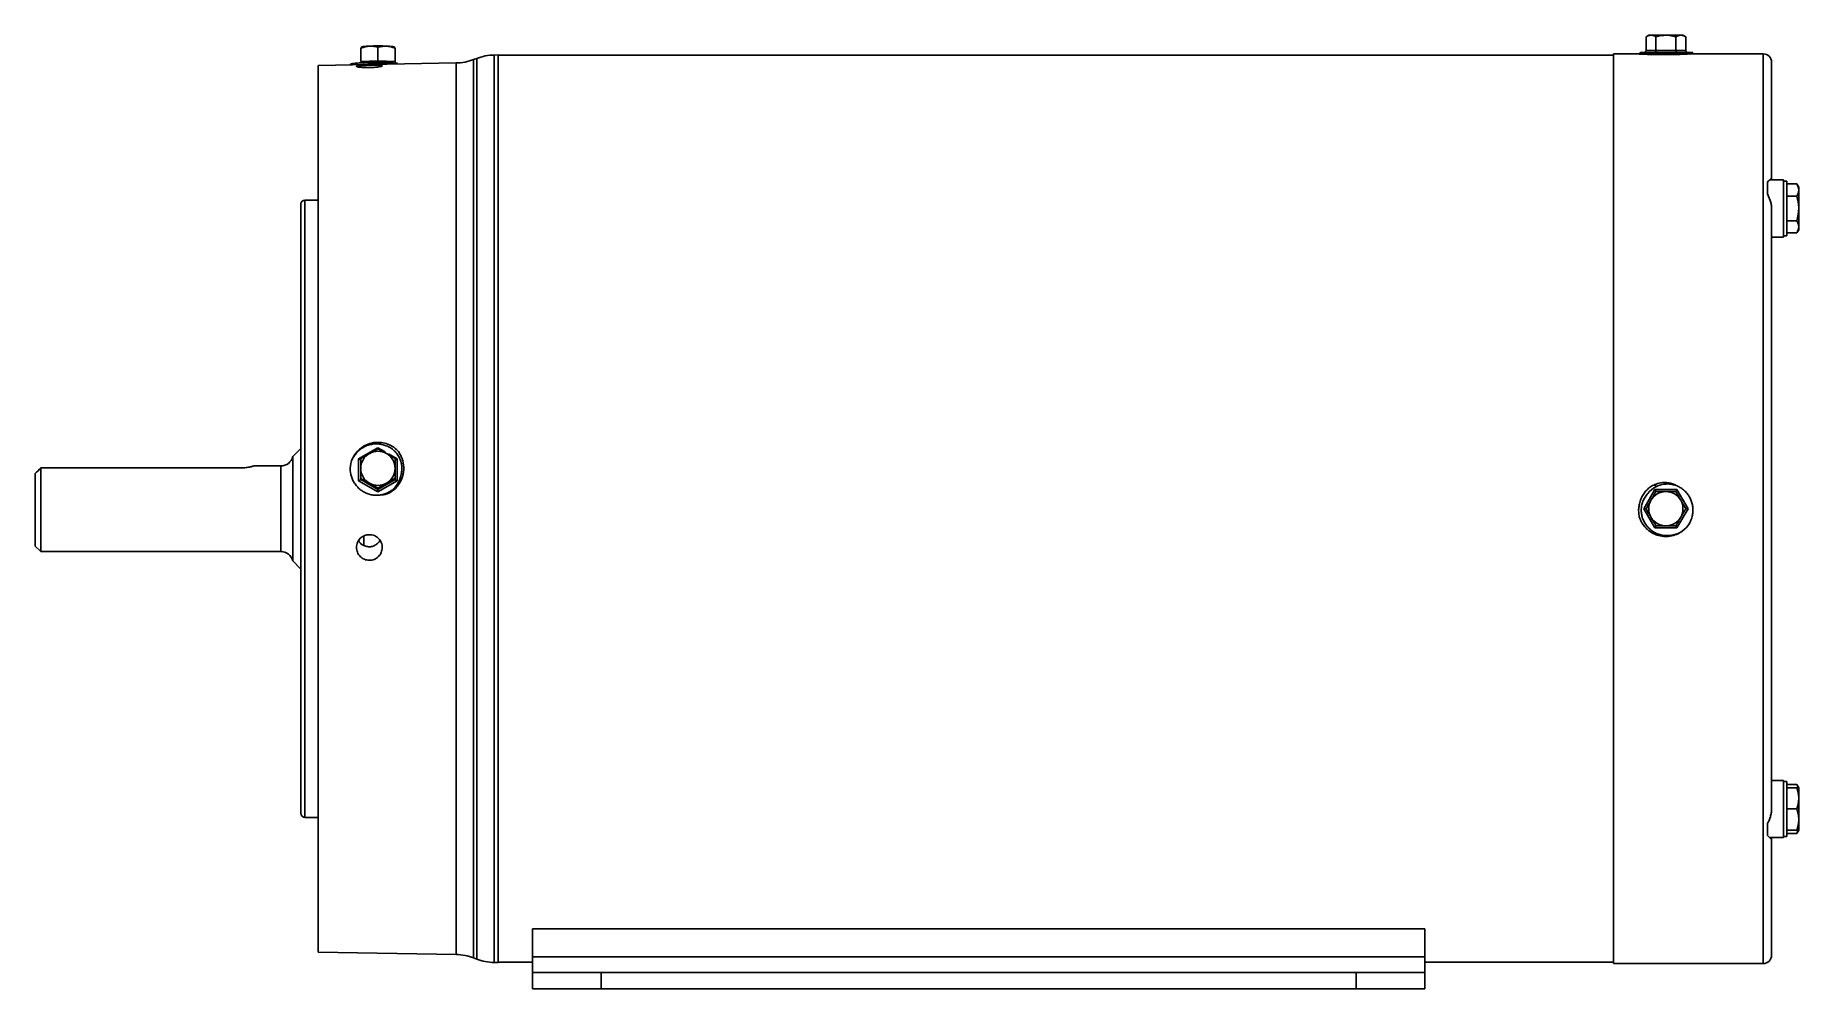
# Paper-space layout '_Back' of a CAD drawing. Header units: inches. Extents: x -7.4 to 5.4, y -3.5 to 3.5.
import ezdxf

# ---------------------------------------------------------------- set-up
doc = ezdxf.new("R2010")
doc.units = ezdxf.units.IN
doc.header["$MEASUREMENT"] = 0

psp = doc.layouts.new('_Back')

# ---------------------------------------------------------------- linework, layer by layer
at = {"color": 7, "linetype": 'Continuous', "lineweight": 25}
for p, q in [((-5.06, 3.364), (-5.063, 3.362)), ((-5.063, 3.357), (-5.063, 3.259)), ((-4.938, 3.364), (-4.938, 3.265)), ((-4.812, 3.362), (-4.815, 3.364)), ((-4.813, 3.357), (-4.813, 3.259)), ((4.318, 3.451), (4.298, 3.44)), ((4.298, 3.44), (4.298, 3.341)), ((4.298, 3.341), (4.587, 3.341)), ((4.37, 3.44), (4.37, 3.341)), ((4.515, 3.341), (4.515, 3.44)), ((4.587, 3.44), (4.567, 3.451)), ((4.587, 3.44), (4.587, 3.341)), ((-4.369, 3.249), (-5.373, 3.231)), ((-5.373, -3.231), (-5.373, 3.231)), ((-5.063, 3.259), (-4.938, 3.265)), ((-4.938, 3.265), (-4.813, 3.259)), ((-4.798, 3.244), (-4.794, 3.247)), ((-4.218, 3.282), (-4.241, 3.274)), ((-4.062, 3.308), (-4.09, 3.307)), ((-4.062, -3.308), (-4.062, 3.308)), ((4.062, 3.306), (-4.062, 3.306)), ((4.247, 3.315), (4.062, 3.315)), ((4.062, -3.315), (4.062, 3.315)), ((4.265, 3.327), (4.246, 3.316)), ((5.152, 3.315), (4.618, 3.315)), ((5.212, 3.255), (5.212, 2.397)), ((5.182, 2.295), (5.182, 2.381)), ((5.298, 2.397), (5.199, 2.397)), ((5.298, 2.397), (5.298, 1.98)), ((5.323, 2.388), (5.298, 2.388)), ((5.323, 1.989), (5.323, 2.388)), ((5.323, 2.367), (5.396, 2.367)), ((5.41, 2.343), (5.396, 2.367)), ((5.41, 2.343), (5.41, 2.034)), ((-5.498, -2.22), (-5.498, 2.22)), ((-5.373, 2.25), (-5.469, 2.25)), ((5.212, 2.19), (5.212, -2.19)), ((5.323, 2.278), (5.396, 2.278)), ((5.323, 2.099), (5.396, 2.099)), ((5.212, 1.98), (5.298, 1.98)), ((5.298, 1.989), (5.323, 1.989)), ((5.323, 2.01), (5.396, 2.01)), ((5.396, 2.01), (5.41, 2.034)), ((-5.498, 0.44), (-5.558, 0.38)), ((-4.938, 0.444), (-5.078, 0.364)), ((-7.393, 0.298), (-7.393, -0.312)), ((-7.393, 0.298), (-5.933, 0.298)), ((-5.645, 0.312), (-5.839, 0.312)), ((-5.558, 0.38), (-5.558, -0.38)), ((-5.078, 0.364), (-5.078, 0.203)), ((-4.797, 0.203), (-4.797, 0.364)), ((-7.433, 0.256), (-7.433, -0.272)), ((-5.078, 0.203), (-4.938, 0.122)), ((-5.063, 0.213), (-4.938, 0.141)), ((-5.063, 0.221), (-5.063, 0.213)), ((-4.938, 0.141), (-4.813, 0.213)), ((-4.938, 0.122), (-4.797, 0.203)), ((-4.938, 0.149), (-4.938, 0.141)), ((-4.813, 0.221), (-4.813, 0.213)), ((-4.787, 0.176), (-4.798, 0.184)), ((4.362, 0.14), (4.281, 0)), ((4.362, 0.176), (4.371, 0.156)), ((4.523, 0.14), (4.362, 0.14)), ((4.604, 0), (4.523, 0.14)), ((4.281, 0), (4.362, -0.14)), ((4.523, -0.14), (4.604, 0)), ((-5.041, -0.2), (-5.041, -0.269)), ((4.362, -0.14), (4.523, -0.14)), ((-7.433, -0.272), (-7.393, -0.312)), ((-7.393, -0.312), (-5.645, -0.312)), ((-5.558, -0.38), (-5.498, -0.44)), ((5.298, -1.98), (5.212, -1.98)), ((5.298, -1.98), (5.298, -2.397)), ((5.323, -1.989), (5.298, -1.989)), ((5.323, -2.388), (5.323, -1.989)), ((5.323, -2.01), (5.396, -2.01)), ((5.323, -2.034), (5.396, -2.034)), ((5.41, -2.034), (5.396, -2.01)), ((5.41, -2.343), (5.41, -2.034)), ((-5.469, -2.25), (-5.373, -2.25)), ((5.182, -2.381), (5.182, -2.295)), ((5.323, -2.188), (5.396, -2.188)), ((5.199, -2.397), (5.298, -2.397)), ((5.212, -2.397), (5.212, -3.255)), ((5.298, -2.388), (5.323, -2.388)), ((5.323, -2.343), (5.396, -2.343)), ((5.323, -2.367), (5.396, -2.367)), ((5.396, -2.367), (5.41, -2.343)), ((5.396, -2.367), (5.404, -2.343)), ((2.688, -3.062), (-3.812, -3.062)), ((-3.812, -3.499), (-3.812, -3.062)), ((2.688, -3.062), (2.688, -3.499)), ((-5.373, -3.231), (-4.369, -3.249)), ((-4.241, -3.274), (-4.218, -3.282)), ((-4.09, -3.307), (-4.062, -3.308)), ((-4.062, -3.306), (-3.812, -3.306)), ((2.688, -3.267), (-3.812, -3.267)), ((2.688, -3.306), (4.062, -3.306)), ((4.062, -3.315), (5.152, -3.315)), ((2.688, -3.379), (-3.812, -3.379)), ((-3.312, -3.379), (-3.312, -3.499)), ((2.188, -3.499), (2.188, -3.379)), ((2.688, -3.499), (-3.812, -3.499))]:
    psp.add_line(p, q, dxfattribs=at)
at = {"color": 8, "linetype": 'Continuous', "lineweight": 25}
for p, q in [((-4.369, -3.249), (-4.369, 3.249)), ((-4.241, 3.274), (-4.241, -3.274)), ((-4.218, -3.282), (-4.218, 3.282)), ((-4.09, 3.307), (-4.09, -3.307)), ((5.152, -3.315), (5.152, 3.315)), ((-5.469, -2.25), (-5.469, 2.25)), ((-4.884, 0.414), (-4.938, 0.444)), ((-4.797, 0.364), (-4.86, 0.4)), ((-5.645, -0.312), (-5.645, 0.312))]:
    psp.add_line(p, q, dxfattribs=at)
at = {"color": 7, "linetype": 'Continuous', "lineweight": 25}
for centre, radius, start, end in [((-4.375, 3.624), 0.375, 271, 291), ((-4.084, 2.932), 0.375, 91, 111), ((5.152, 3.255), 0.06, 0, 90), ((-5.469, 2.22), 0.03, 90, 180), ((-5.645, 0.402), 0.09, 270, 345.6047), ((-5.645, -0.402), 0.09, 14.3953, 90), ((-5.469, -2.22), 0.03, 180, 270), ((-4.375, -3.624), 0.375, 69, 89), ((-4.084, -2.932), 0.375, 249, 269), ((5.152, -3.255), 0.06, 270, 0)]:
    psp.add_arc(centre, radius, start, end, dxfattribs=at)
for points, knots in [([(-5, 3.372), (-5.003, 3.371), (-5.008, 3.371), (-5.015, 3.37), (-5.023, 3.369), (-5.033, 3.367), (-5.047, 3.363), (-5.057, 3.359), (-5.063, 3.357)], [0, 0, 0, 0, 0.119164, 0.239723, 0.361866, 0.485774, 0.734265, 1, 1, 1, 1]), ([(-5, 3.372), (-5.009, 3.371), (-5.027, 3.37), (-5.047, 3.368), (-5.058, 3.366), (-5.06, 3.364), (-5.06, 3.364)], [0, 0, 0, 0, 0.292464, 0.584928, 0.877392, 1, 1, 1, 1]), ([(-5, 3.372), (-4.981, 3.373), (-4.959, 3.373), (-4.916, 3.373), (-4.894, 3.373), (-4.875, 3.372)], [0, 0, 0, 0, 0.5, 0.5, 1, 1, 1, 1]), ([(-4.938, 3.364), (-4.94, 3.364), (-4.946, 3.366), (-4.954, 3.368), (-4.962, 3.369), (-4.972, 3.371), (-4.985, 3.372), (-4.995, 3.372), (-5, 3.372)], [0, 0, 0, 0, 0.135068, 0.265787, 0.392274, 0.514662, 0.760355, 1, 1, 1, 1]), ([(-4.875, 3.372), (-4.878, 3.372), (-4.883, 3.372), (-4.89, 3.372), (-4.898, 3.371), (-4.908, 3.37), (-4.922, 3.368), (-4.932, 3.365), (-4.938, 3.364)], [0, 0, 0, 0, 0.119134, 0.239661, 0.361771, 0.485644, 0.734213, 1, 1, 1, 1]), ([(-4.813, 3.357), (-4.815, 3.358), (-4.821, 3.36), (-4.829, 3.363), (-4.837, 3.365), (-4.847, 3.368), (-4.86, 3.37), (-4.87, 3.371), (-4.875, 3.372)], [0, 0, 0, 0, 0.135032, 0.265717, 0.392175, 0.514535, 0.760293, 1, 1, 1, 1]), ([(-4.815, 3.364), (-4.815, 3.364), (-4.817, 3.366), (-4.828, 3.368), (-4.848, 3.37), (-4.866, 3.371), (-4.875, 3.372)], [0, 0, 0, 0, 0.122608, 0.415072, 0.707536, 1, 1, 1, 1]), ([(4.298, 3.341), (4.298, 3.34), (4.298, 3.339), (4.297, 3.337), (4.297, 3.335), (4.295, 3.333), (4.293, 3.331), (4.291, 3.329), (4.288, 3.327), (4.285, 3.326), (4.282, 3.326), (4.281, 3.326)], [0, 0, 0, 0, 0.084477, 0.171274, 0.260945, 0.353994, 0.45087, 0.574655, 0.714328, 0.833072, 1, 1, 1, 1]), ([(4.334, 3.451), (4.333, 3.451), (4.33, 3.451), (4.325, 3.45), (4.321, 3.449), (4.315, 3.448), (4.307, 3.445), (4.301, 3.442), (4.298, 3.44)], [0, 0, 0, 0, 0.119164, 0.239723, 0.361866, 0.485774, 0.734265, 1, 1, 1, 1]), ([(4.37, 3.44), (4.369, 3.441), (4.366, 3.442), (4.361, 3.445), (4.356, 3.447), (4.35, 3.449), (4.343, 3.451), (4.337, 3.451), (4.334, 3.451)], [0, 0, 0, 0, 0.1350681, 0.2657866, 0.3922742, 0.5146617, 0.7603551, 1, 1, 1, 1]), ([(4.334, 3.451), (4.345, 3.451), (4.361, 3.451), (4.399, 3.451), (4.421, 3.451), (4.442, 3.451)], [0, 0, 0, 0, 0.5, 0.5, 1, 1, 1, 1]), ([(4.37, 3.341), (4.37, 3.34), (4.37, 3.339), (4.37, 3.337), (4.37, 3.335), (4.369, 3.333), (4.368, 3.331), (4.367, 3.329), (4.365, 3.327), (4.364, 3.326), (4.362, 3.326), (4.362, 3.326)], [0, 0, 0, 0, 0.0844767, 0.1712737, 0.260945, 0.3539937, 0.4508699, 0.574655, 0.7143281, 0.8330716, 1, 1, 1, 1]), ([(4.442, 3.451), (4.44, 3.451), (4.434, 3.451), (4.425, 3.45), (4.416, 3.449), (4.404, 3.448), (4.389, 3.445), (4.377, 3.442), (4.37, 3.44)], [0, 0, 0, 0, 0.119134, 0.239661, 0.361771, 0.485644, 0.734213, 1, 1, 1, 1]), ([(4.515, 3.44), (4.511, 3.441), (4.505, 3.442), (4.496, 3.445), (4.487, 3.447), (4.475, 3.449), (4.46, 3.451), (4.448, 3.451), (4.442, 3.451)], [0, 0, 0, 0, 0.135032, 0.265717, 0.392175, 0.514535, 0.760293, 1, 1, 1, 1]), ([(4.442, 3.451), (4.464, 3.451), (4.486, 3.451), (4.524, 3.451), (4.54, 3.451), (4.551, 3.451)], [0, 0, 0, 0, 0.5, 0.5, 1, 1, 1, 1]), ([(4.551, 3.451), (4.549, 3.451), (4.546, 3.451), (4.542, 3.45), (4.538, 3.449), (4.532, 3.448), (4.524, 3.445), (4.518, 3.442), (4.515, 3.44)], [0, 0, 0, 0, 0.11917, 0.239736, 0.361885, 0.4858, 0.734292, 1, 1, 1, 1]), ([(4.523, 3.326), (4.523, 3.326), (4.522, 3.326), (4.521, 3.327), (4.52, 3.327), (4.518, 3.329), (4.517, 3.331), (4.516, 3.334), (4.515, 3.337), (4.515, 3.34), (4.515, 3.341)], [0, 0, 0, 0, 0.11681, 0.212178, 0.286099, 0.425812, 0.549727, 0.708818, 0.858132, 1, 1, 1, 1]), ([(4.587, 3.44), (4.585, 3.441), (4.582, 3.442), (4.577, 3.445), (4.573, 3.447), (4.567, 3.449), (4.56, 3.451), (4.554, 3.451), (4.551, 3.451)], [0, 0, 0, 0, 0.134916, 0.265485, 0.391827, 0.514071, 0.760071, 1, 1, 1, 1]), ([(4.587, 3.341), (4.587, 3.34), (4.587, 3.339), (4.588, 3.337), (4.588, 3.335), (4.59, 3.333), (4.592, 3.331), (4.594, 3.329), (4.597, 3.327), (4.6, 3.326), (4.603, 3.326), (4.604, 3.326)], [0, 0, 0, 0, 0.084476, 0.171269, 0.260932, 0.353968, 0.450828, 0.574732, 0.714344, 0.833102, 1, 1, 1, 1]), ([(-5.14, 3.237), (-5.14, 3.238), (-5.137, 3.24), (-5.128, 3.243), (-5.124, 3.244), (-5.115, 3.245), (-5.11, 3.246), (-5.098, 3.247), (-5.092, 3.248), (-5.078, 3.249), (-5.07, 3.25), (-5.054, 3.251), (-5.045, 3.251), (-5.027, 3.252), (-5.018, 3.253), (-4.999, 3.253), (-4.989, 3.253), (-4.969, 3.254), (-4.959, 3.254), (-4.938, 3.254), (-4.928, 3.254), (-4.908, 3.253), (-4.898, 3.253), (-4.879, 3.253), (-4.869, 3.252), (-4.851, 3.251), (-4.843, 3.251), (-4.819, 3.249), (-4.805, 3.248), (-4.794, 3.247)], [0, 0, 0, 0, 0.125, 0.125, 0.1875, 0.1875, 0.25, 0.25, 0.3125, 0.3125, 0.375, 0.375, 0.4375, 0.4375, 0.5, 0.5, 0.5625, 0.5625, 0.625, 0.625, 0.6875, 0.6875, 0.75, 0.75, 0.8125, 0.8125, 0.875, 0.875, 1, 1, 1, 1]), ([(-4.928, 3.221), (-4.932, 3.22), (-4.936, 3.22), (-4.946, 3.219), (-4.951, 3.218), (-4.962, 3.217), (-4.968, 3.217), (-4.979, 3.216), (-4.985, 3.216), (-4.998, 3.216), (-5.004, 3.216), (-5.016, 3.216), (-5.022, 3.216), (-5.039, 3.216), (-5.051, 3.217), (-5.065, 3.218), (-5.069, 3.218), (-5.077, 3.219), (-5.08, 3.219), (-5.086, 3.22), (-5.088, 3.221), (-5.092, 3.222), (-5.093, 3.222), (-5.094, 3.224), (-5.094, 3.224), (-5.093, 3.225), (-5.091, 3.226), (-5.088, 3.227), (-5.085, 3.227), (-5.079, 3.228), (-5.076, 3.228), (-5.068, 3.229), (-5.064, 3.23), (-5.054, 3.23), (-5.049, 3.231), (-5.033, 3.231), (-5.021, 3.232), (-5.003, 3.232), (-4.996, 3.232), (-4.984, 3.232), (-4.978, 3.232), (-4.966, 3.232), (-4.961, 3.232), (-4.95, 3.232), (-4.945, 3.232), (-4.935, 3.232), (-4.931, 3.232), (-4.923, 3.231), (-4.92, 3.231), (-4.914, 3.23), (-4.912, 3.23), (-4.908, 3.229), (-4.907, 3.228), (-4.906, 3.227), (-4.906, 3.227), (-4.907, 3.226), (-4.909, 3.225), (-4.914, 3.223), (-4.92, 3.222), (-4.928, 3.221)], [0, 0, 0, 0, 0.03125, 0.03125, 0.0625, 0.0625, 0.09375, 0.09375, 0.125, 0.125, 0.15625, 0.15625, 0.1875, 0.1875, 0.25, 0.25, 0.28125, 0.28125, 0.3125, 0.3125, 0.34375, 0.34375, 0.375, 0.375, 0.40625, 0.40625, 0.4375, 0.4375, 0.46875, 0.46875, 0.5, 0.5, 0.53125, 0.53125, 0.5625, 0.5625, 0.625, 0.625, 0.65625, 0.65625, 0.6875, 0.6875, 0.71875, 0.71875, 0.75, 0.75, 0.78125, 0.78125, 0.8125, 0.8125, 0.84375, 0.84375, 0.875, 0.875, 0.90625, 0.90625, 0.9375, 0.9375, 1, 1, 1, 1]), ([(-5.042, 3.237), (-5.04, 3.237), (-5.024, 3.239), (-4.984, 3.242), (-4.926, 3.245), (-4.869, 3.246), (-4.825, 3.245), (-4.805, 3.244), (-4.798, 3.244)], [0, 0, 0, 0, 0.031579, 0.240392, 0.449248, 0.658141, 0.867069, 1, 1, 1, 1]), ([(-4.938, 3.265), (-4.938, 3.264), (-4.938, 3.263), (-4.938, 3.261), (-4.938, 3.259), (-4.938, 3.257), (-4.938, 3.255), (-4.938, 3.254), (-4.938, 3.252), (-4.938, 3.252), (-4.938, 3.252), (-4.938, 3.252)], [0, 0, 0, 0, 0.084476, 0.171269, 0.260932, 0.353968, 0.450828, 0.574732, 0.714344, 0.833102, 1, 1, 1, 1]), ([(-4.807, 3.248), (-4.808, 3.248), (-4.809, 3.249), (-4.81, 3.251), (-4.812, 3.254), (-4.812, 3.256), (-4.812, 3.258), (-4.813, 3.259)], [0, 0, 0, 0, 0.144457, 0.37308, 0.590675, 0.798987, 1, 1, 1, 1]), ([(4.247, 3.315), (4.246, 3.315), (4.244, 3.315), (4.248, 3.315), (4.249, 3.314)], [0, 0, 0, 0, 0.6751116, 1, 1, 1, 1]), ([(4.562, 3.326), (4.549, 3.326), (4.535, 3.325), (4.505, 3.324), (4.489, 3.324), (4.466, 3.323), (4.458, 3.323), (4.442, 3.322), (4.434, 3.322), (4.41, 3.321), (4.394, 3.321), (4.371, 3.32), (4.363, 3.32), (4.349, 3.319), (4.342, 3.319), (4.328, 3.319), (4.322, 3.318), (4.309, 3.318), (4.303, 3.318), (4.287, 3.317), (4.277, 3.316), (4.264, 3.316), (4.261, 3.315), (4.254, 3.315), (4.252, 3.315), (4.249, 3.314)], [0, 0, 0, 0, 0.125, 0.125, 0.25, 0.25, 0.3125, 0.3125, 0.375, 0.375, 0.5, 0.5, 0.5625, 0.5625, 0.625, 0.625, 0.6875, 0.6875, 0.75, 0.75, 0.875, 0.875, 0.9375, 0.9375, 1, 1, 1, 1]), ([(4.266, 3.314), (4.262, 3.314), (4.259, 3.314), (4.254, 3.314), (4.251, 3.314), (4.249, 3.314)], [0, 0, 0, 0, 0.5, 0.5, 1, 1, 1, 1]), ([(4.265, 3.326), (4.265, 3.326), (4.266, 3.326), (4.289, 3.326), (4.33, 3.326), (4.386, 3.326), (4.449, 3.326), (4.511, 3.326), (4.546, 3.326), (4.562, 3.326)], [0, 0, 0, 0, 0.100772, 0.248333, 0.398942, 0.553148, 0.709911, 0.869041, 1, 1, 1, 1]), ([(4.266, 3.314), (4.27, 3.314), (4.274, 3.314), (4.285, 3.315), (4.29, 3.315), (4.308, 3.316), (4.322, 3.316), (4.351, 3.317), (4.367, 3.318), (4.392, 3.318), (4.4, 3.319), (4.418, 3.319), (4.426, 3.32), (4.443, 3.32), (4.452, 3.32), (4.469, 3.321), (4.478, 3.321), (4.495, 3.322), (4.503, 3.322), (4.519, 3.322), (4.527, 3.323), (4.551, 3.323), (4.565, 3.324), (4.584, 3.325), (4.59, 3.325), (4.602, 3.325), (4.607, 3.326), (4.612, 3.326)], [0, 0, 0, 0, 0.0625, 0.0625, 0.125, 0.125, 0.25, 0.25, 0.375, 0.375, 0.4375, 0.4375, 0.5, 0.5, 0.5625, 0.5625, 0.625, 0.625, 0.6875, 0.6875, 0.75, 0.75, 0.875, 0.875, 0.9375, 0.9375, 1, 1, 1, 1]), ([(4.266, 3.314), (4.279, 3.313), (4.307, 3.312), (4.367, 3.31), (4.435, 3.31), (4.503, 3.31), (4.562, 3.312), (4.602, 3.314), (4.621, 3.315), (4.618, 3.315), (4.618, 3.315)], [0, 0, 0, 0, 0.133074, 0.270392, 0.412315, 0.555236, 0.695281, 0.828773, 0.953789, 1, 1, 1, 1]), ([(4.612, 3.326), (4.622, 3.326), (4.638, 3.326), (4.637, 3.326), (4.636, 3.326)], [0, 0, 0, 0, 0.639378, 1, 1, 1, 1]), ([(4.618, 3.314), (4.622, 3.316), (4.628, 3.32), (4.634, 3.323), (4.637, 3.325)], [0, 0, 0, 0, 0.572663, 1, 1, 1, 1]), ([(5.212, 2.408), (5.212, 2.408), (5.211, 2.408), (5.208, 2.405), (5.206, 2.403), (5.198, 2.396), (5.19, 2.39), (5.182, 2.381)], [0, 0, 0, 0, 0.25, 0.25, 0.5, 0.5, 1, 1, 1, 1]), ([(5.41, 2.322), (5.41, 2.33), (5.409, 2.337), (5.404, 2.352), (5.4, 2.359), (5.396, 2.367)], [0, 0, 0, 0, 0.5, 0.5, 1, 1, 1, 1]), ([(5.396, 2.278), (5.4, 2.285), (5.404, 2.292), (5.409, 2.307), (5.41, 2.315), (5.41, 2.322)], [0, 0, 0, 0, 0.5, 0.5, 1, 1, 1, 1]), ([(5.182, 2.295), (5.19, 2.28), (5.197, 2.263), (5.206, 2.237), (5.208, 2.227), (5.211, 2.209), (5.212, 2.199), (5.212, 2.19)], [0, 0, 0, 0, 0.5, 0.5, 0.75, 0.75, 1, 1, 1, 1]), ([(5.41, 2.188), (5.41, 2.204), (5.409, 2.219), (5.404, 2.248), (5.4, 2.263), (5.396, 2.278)], [0, 0, 0, 0, 0.5, 0.5, 1, 1, 1, 1]), ([(5.41, 2.055), (5.41, 2.062), (5.409, 2.07), (5.404, 2.085), (5.4, 2.092), (5.396, 2.099)], [0, 0, 0, 0, 0.5, 0.5, 1, 1, 1, 1]), ([(-5.123, 0.365), (-5.116, 0.38), (-5.108, 0.394), (-5.092, 0.413), (-5.087, 0.419), (-5.075, 0.431), (-5.069, 0.436), (-5.056, 0.446), (-5.05, 0.451), (-5.036, 0.459), (-5.028, 0.463), (-5.006, 0.473), (-4.99, 0.478), (-4.966, 0.482), (-4.958, 0.483), (-4.941, 0.484), (-4.933, 0.484), (-4.909, 0.483), (-4.892, 0.48), (-4.861, 0.47), (-4.846, 0.463), (-4.818, 0.446), (-4.805, 0.435), (-4.794, 0.424)], [0, 0, 0, 0, 0.125, 0.125, 0.1875, 0.1875, 0.25, 0.25, 0.3125, 0.3125, 0.375, 0.375, 0.5, 0.5, 0.5625, 0.5625, 0.625, 0.625, 0.75, 0.75, 0.875, 0.875, 1, 1, 1, 1]), ([(-4.769, 0.252), (-4.766, 0.263), (-4.765, 0.274), (-4.763, 0.296), (-4.764, 0.308), (-4.767, 0.33), (-4.77, 0.341), (-4.777, 0.363), (-4.782, 0.373), (-4.794, 0.392), (-4.8, 0.402), (-4.815, 0.419), (-4.824, 0.427), (-4.841, 0.44), (-4.851, 0.447), (-4.871, 0.457), (-4.882, 0.461), (-4.903, 0.468), (-4.915, 0.47), (-4.937, 0.473), (-4.949, 0.473), (-4.971, 0.472), (-4.983, 0.47), (-5.005, 0.465), (-5.015, 0.461), (-5.036, 0.452), (-5.046, 0.447), (-5.065, 0.434), (-5.074, 0.427), (-5.09, 0.412), (-5.098, 0.403), (-5.111, 0.385), (-5.117, 0.375), (-5.123, 0.365)], [0, 0, 0, 0, 0.0625, 0.0625, 0.125, 0.125, 0.1875, 0.1875, 0.25, 0.25, 0.3125, 0.3125, 0.375, 0.375, 0.4375, 0.4375, 0.5, 0.5, 0.5625, 0.5625, 0.625, 0.625, 0.6875, 0.6875, 0.75, 0.75, 0.8125, 0.8125, 0.875, 0.875, 0.9375, 0.9375, 1, 1, 1, 1]), ([(-5, 0.402), (-5.019, 0.391), (-5.035, 0.375), (-5.057, 0.338), (-5.063, 0.316), (-5.063, 0.294)], [0, 0, 0, 0, 0.5, 0.5, 1, 1, 1, 1]), ([(-5.063, 0.365), (-5.06, 0.367), (-5.054, 0.37), (-5.046, 0.375), (-5.038, 0.38), (-5.028, 0.386), (-5.015, 0.393), (-5.005, 0.399), (-5, 0.402)], [0, 0, 0, 0, 0.135032, 0.265717, 0.392175, 0.514535, 0.760293, 1, 1, 1, 1]), ([(-5, 0.402), (-4.997, 0.403), (-4.992, 0.406), (-4.985, 0.411), (-4.977, 0.415), (-4.967, 0.421), (-4.953, 0.428), (-4.943, 0.434), (-4.938, 0.437)], [0, 0, 0, 0, 0.119134, 0.2396613, 0.3617706, 0.4856436, 0.7342133, 1, 1, 1, 1]), ([(-4.875, 0.402), (-4.894, 0.413), (-4.916, 0.419), (-4.959, 0.419), (-4.981, 0.413), (-5, 0.402)], [0, 0, 0, 0, 0.5, 0.5, 1, 1, 1, 1]), ([(-4.938, 0.437), (-4.935, 0.435), (-4.929, 0.433), (-4.921, 0.428), (-4.913, 0.424), (-4.903, 0.418), (-4.89, 0.411), (-4.88, 0.405), (-4.875, 0.402)], [0, 0, 0, 0, 0.135068, 0.265787, 0.392274, 0.514662, 0.760355, 1, 1, 1, 1]), ([(-4.813, 0.294), (-4.813, 0.316), (-4.818, 0.338), (-4.84, 0.375), (-4.856, 0.391), (-4.875, 0.402)], [0, 0, 0, 0, 0.5, 0.5, 1, 1, 1, 1]), ([(-4.875, 0.402), (-4.872, 0.401), (-4.867, 0.398), (-4.86, 0.393), (-4.852, 0.389), (-4.842, 0.383), (-4.828, 0.375), (-4.818, 0.368), (-4.813, 0.365)], [0, 0, 0, 0, 0.119164, 0.239723, 0.361866, 0.485774, 0.734265, 1, 1, 1, 1]), ([(-4.787, 0.176), (-4.774, 0.194), (-4.765, 0.214), (-4.752, 0.257), (-4.749, 0.279), (-4.751, 0.323), (-4.755, 0.345), (-4.766, 0.376), (-4.77, 0.386), (-4.781, 0.406), (-4.787, 0.415), (-4.794, 0.424)], [0, 0, 0, 0, 0.25, 0.25, 0.5, 0.5, 0.75, 0.75, 0.875, 0.875, 1, 1, 1, 1]), ([(-5.839, 0.312), (-5.839, 0.312), (-5.84, 0.312), (-5.842, 0.311), (-5.844, 0.311), (-5.849, 0.31), (-5.852, 0.309), (-5.859, 0.307), (-5.863, 0.306), (-5.875, 0.303), (-5.886, 0.301), (-5.903, 0.299), (-5.909, 0.299), (-5.921, 0.298), (-5.927, 0.298), (-5.933, 0.298)], [0, 0, 0, 0, 0.125, 0.125, 0.25, 0.25, 0.375, 0.375, 0.5, 0.5, 0.75, 0.75, 0.875, 0.875, 1, 1, 1, 1]), ([(-5.14, 0.295), (-5.14, 0.274), (-5.137, 0.254), (-5.128, 0.225), (-5.124, 0.215), (-5.115, 0.197), (-5.11, 0.189), (-5.098, 0.172), (-5.092, 0.164), (-5.078, 0.149), (-5.07, 0.143), (-5.054, 0.13), (-5.045, 0.125), (-5.027, 0.115), (-5.018, 0.111), (-4.999, 0.105), (-4.989, 0.102), (-4.969, 0.099), (-4.959, 0.098), (-4.938, 0.098), (-4.928, 0.099), (-4.908, 0.102), (-4.898, 0.104), (-4.879, 0.111), (-4.869, 0.115), (-4.851, 0.125), (-4.843, 0.13), (-4.819, 0.149), (-4.805, 0.164), (-4.794, 0.182)], [0, 0, 0, 0, 0.125, 0.125, 0.1875, 0.1875, 0.25, 0.25, 0.3125, 0.3125, 0.375, 0.375, 0.4375, 0.4375, 0.5, 0.5, 0.5625, 0.5625, 0.625, 0.625, 0.6875, 0.6875, 0.75, 0.75, 0.8125, 0.8125, 0.875, 0.875, 1, 1, 1, 1]), ([(-5.078, 0.364), (-5.077, 0.363), (-5.075, 0.362), (-5.073, 0.361), (-5.071, 0.36), (-5.069, 0.359), (-5.066, 0.358), (-5.064, 0.357), (-5.063, 0.356), (-5.063, 0.356), (-5.063, 0.356)], [0, 0, 0, 0, 0.11681, 0.212178, 0.286099, 0.425812, 0.549727, 0.708818, 0.858132, 1, 1, 1, 1]), ([(-5.063, 0.294), (-5.063, 0.297), (-5.063, 0.303), (-5.063, 0.312), (-5.063, 0.32), (-5.063, 0.332), (-5.063, 0.347), (-5.063, 0.359), (-5.063, 0.365)], [0, 0, 0, 0, 0.11917, 0.239736, 0.361885, 0.4858, 0.734292, 1, 1, 1, 1]), ([(-5.063, 0.294), (-5.063, 0.272), (-5.057, 0.251), (-5.035, 0.213), (-5.019, 0.197), (-5, 0.186)], [0, 0, 0, 0, 0.5, 0.5, 1, 1, 1, 1]), ([(-5.063, 0.221), (-5.063, 0.225), (-5.063, 0.231), (-5.063, 0.24), (-5.063, 0.25), (-5.063, 0.262), (-5.063, 0.276), (-5.063, 0.288), (-5.063, 0.294)], [0, 0, 0, 0, 0.1349157, 0.2654853, 0.3918269, 0.5140709, 0.7600707, 1, 1, 1, 1]), ([(-4.875, 0.186), (-4.856, 0.197), (-4.84, 0.213), (-4.818, 0.251), (-4.813, 0.272), (-4.813, 0.294)], [0, 0, 0, 0, 0.5, 0.5, 1, 1, 1, 1]), ([(-4.813, 0.365), (-4.813, 0.362), (-4.813, 0.356), (-4.813, 0.347), (-4.813, 0.338), (-4.813, 0.326), (-4.813, 0.312), (-4.813, 0.3), (-4.813, 0.294)], [0, 0, 0, 0, 0.1349157, 0.2654853, 0.3918269, 0.5140709, 0.7600707, 1, 1, 1, 1]), ([(-4.813, 0.294), (-4.813, 0.291), (-4.813, 0.285), (-4.813, 0.277), (-4.813, 0.268), (-4.813, 0.256), (-4.813, 0.24), (-4.813, 0.228), (-4.813, 0.221)], [0, 0, 0, 0, 0.11917, 0.239736, 0.361885, 0.4858, 0.734292, 1, 1, 1, 1]), ([(-4.813, 0.356), (-4.812, 0.356), (-4.812, 0.356), (-4.812, 0.356), (-4.811, 0.357), (-4.81, 0.357), (-4.808, 0.358), (-4.806, 0.359), (-4.804, 0.36), (-4.801, 0.362), (-4.799, 0.363), (-4.797, 0.364)], [0, 0, 0, 0, 0.084477, 0.171274, 0.260945, 0.353994, 0.45087, 0.574655, 0.714328, 0.833072, 1, 1, 1, 1]), ([(-5.063, 0.213), (-5.063, 0.213), (-5.063, 0.212), (-5.063, 0.212), (-5.064, 0.211), (-5.065, 0.21), (-5.067, 0.209), (-5.069, 0.208), (-5.071, 0.206), (-5.074, 0.205), (-5.076, 0.203), (-5.078, 0.203)], [0, 0, 0, 0, 0.084476, 0.171269, 0.260932, 0.353968, 0.450828, 0.574732, 0.714344, 0.833102, 1, 1, 1, 1]), ([(-5, 0.186), (-5.003, 0.188), (-5.008, 0.191), (-5.015, 0.195), (-5.023, 0.199), (-5.033, 0.205), (-5.047, 0.213), (-5.057, 0.218), (-5.063, 0.221)], [0, 0, 0, 0, 0.119164, 0.239723, 0.361866, 0.485774, 0.734265, 1, 1, 1, 1]), ([(-5, 0.186), (-4.981, 0.175), (-4.959, 0.17), (-4.916, 0.17), (-4.894, 0.175), (-4.875, 0.186)], [0, 0, 0, 0, 0.5, 0.5, 1, 1, 1, 1]), ([(-4.938, 0.149), (-4.94, 0.151), (-4.946, 0.154), (-4.954, 0.159), (-4.962, 0.164), (-4.972, 0.17), (-4.985, 0.177), (-4.995, 0.183), (-5, 0.186)], [0, 0, 0, 0, 0.135068, 0.265787, 0.392274, 0.514662, 0.760355, 1, 1, 1, 1]), ([(-4.938, 0.141), (-4.938, 0.141), (-4.938, 0.14), (-4.938, 0.14), (-4.938, 0.139), (-4.938, 0.137), (-4.938, 0.135), (-4.938, 0.133), (-4.938, 0.13), (-4.938, 0.126), (-4.938, 0.124), (-4.938, 0.122)], [0, 0, 0, 0, 0.0844762, 0.1712687, 0.2609318, 0.3539682, 0.4508285, 0.5747318, 0.7143439, 0.8331023, 1, 1, 1, 1]), ([(-4.875, 0.186), (-4.878, 0.185), (-4.883, 0.182), (-4.89, 0.177), (-4.898, 0.173), (-4.908, 0.167), (-4.922, 0.159), (-4.932, 0.153), (-4.938, 0.149)], [0, 0, 0, 0, 0.119134, 0.239661, 0.361771, 0.485644, 0.734213, 1, 1, 1, 1]), ([(-4.922, 0.1), (-4.914, 0.1), (-4.887, 0.1), (-4.843, 0.12), (-4.807, 0.149), (-4.791, 0.17), (-4.787, 0.176)], [0, 0, 0, 0, 0.150886, 0.499891, 0.863694, 1, 1, 1, 1]), ([(-4.813, 0.221), (-4.815, 0.22), (-4.821, 0.217), (-4.829, 0.212), (-4.837, 0.208), (-4.847, 0.202), (-4.86, 0.195), (-4.87, 0.189), (-4.875, 0.186)], [0, 0, 0, 0, 0.135032, 0.265717, 0.392175, 0.514535, 0.760293, 1, 1, 1, 1]), ([(-4.813, 0.213), (-4.812, 0.213), (-4.812, 0.212), (-4.812, 0.212), (-4.811, 0.211), (-4.81, 0.21), (-4.808, 0.209), (-4.806, 0.208), (-4.804, 0.206), (-4.801, 0.205), (-4.799, 0.203), (-4.797, 0.203)], [0, 0, 0, 0, 0.084477, 0.171274, 0.260945, 0.353994, 0.45087, 0.574655, 0.714328, 0.833072, 1, 1, 1, 1]), ([(4.362, 0.176), (4.351, 0.172), (4.34, 0.166), (4.321, 0.153), (4.312, 0.145), (4.295, 0.128), (4.288, 0.119), (4.275, 0.1), (4.269, 0.089), (4.259, 0.068), (4.255, 0.057), (4.249, 0.034), (4.247, 0.023), (4.244, -0.001), (4.244, -0.012), (4.245, -0.036), (4.247, -0.048), (4.249, -0.059)], [0, 0, 0, 0, 0.125, 0.125, 0.25, 0.25, 0.375, 0.375, 0.5, 0.5, 0.625, 0.625, 0.75, 0.75, 0.875, 0.875, 1, 1, 1, 1]), ([(4.518, 0.168), (4.518, 0.168), (4.502, 0.181), (4.462, 0.191), (4.408, 0.193), (4.375, 0.181), (4.362, 0.176)], [0, 0, 0, 0, 0.005607, 0.372748, 0.730168, 1, 1, 1, 1]), ([(4.37, 0.125), (4.37, 0.125), (4.37, 0.125), (4.37, 0.126), (4.37, 0.126), (4.369, 0.128), (4.368, 0.129), (4.367, 0.131), (4.365, 0.134), (4.364, 0.137), (4.362, 0.139), (4.362, 0.14)], [0, 0, 0, 0, 0.084477, 0.171274, 0.260945, 0.353994, 0.45087, 0.574655, 0.714328, 0.833072, 1, 1, 1, 1]), ([(4.612, -0.111), (4.622, -0.093), (4.63, -0.074), (4.637, -0.045), (4.638, -0.034), (4.64, -0.014), (4.639, -0.004), (4.638, 0.016), (4.636, 0.027), (4.631, 0.046), (4.628, 0.056), (4.62, 0.075), (4.615, 0.084), (4.605, 0.101), (4.599, 0.109), (4.585, 0.125), (4.578, 0.132), (4.562, 0.145), (4.554, 0.151), (4.536, 0.161), (4.527, 0.165), (4.508, 0.172), (4.498, 0.175), (4.478, 0.179), (4.468, 0.18), (4.447, 0.181), (4.437, 0.18), (4.407, 0.176), (4.387, 0.17), (4.369, 0.16)], [0, 0, 0, 0, 0.125, 0.125, 0.1875, 0.1875, 0.25, 0.25, 0.3125, 0.3125, 0.375, 0.375, 0.4375, 0.4375, 0.5, 0.5, 0.5625, 0.5625, 0.625, 0.625, 0.6875, 0.6875, 0.75, 0.75, 0.8125, 0.8125, 0.875, 0.875, 1, 1, 1, 1]), ([(4.515, 0.125), (4.515, 0.125), (4.515, 0.125), (4.515, 0.126), (4.515, 0.126), (4.516, 0.128), (4.517, 0.129), (4.518, 0.131), (4.52, 0.134), (4.521, 0.137), (4.523, 0.139), (4.523, 0.14)], [0, 0, 0, 0, 0.084476, 0.171269, 0.260932, 0.353968, 0.450828, 0.574732, 0.714344, 0.833102, 1, 1, 1, 1]), ([(4.312, 0.112), (4.304, 0.104), (4.297, 0.095), (4.285, 0.076), (4.28, 0.065), (4.271, 0.044), (4.268, 0.033), (4.264, 0.011), (4.263, 0), (4.263, -0.023), (4.264, -0.034), (4.269, -0.057), (4.272, -0.068), (4.28, -0.089), (4.286, -0.099), (4.298, -0.118), (4.305, -0.127), (4.32, -0.144), (4.329, -0.151), (4.347, -0.165), (4.357, -0.171), (4.377, -0.181), (4.388, -0.185), (4.409, -0.191), (4.421, -0.194), (4.443, -0.196), (4.455, -0.196), (4.477, -0.195), (4.488, -0.193), (4.51, -0.188), (4.521, -0.184), (4.542, -0.175), (4.552, -0.17), (4.562, -0.164)], [0, 0, 0, 0, 0.0625, 0.0625, 0.125, 0.125, 0.1875, 0.1875, 0.25, 0.25, 0.3125, 0.3125, 0.375, 0.375, 0.4375, 0.4375, 0.5, 0.5, 0.5625, 0.5625, 0.625, 0.625, 0.6875, 0.6875, 0.75, 0.75, 0.8125, 0.8125, 0.875, 0.875, 0.9375, 0.9375, 1, 1, 1, 1]), ([(4.298, 0), (4.298, 0), (4.298, 0), (4.297, 0), (4.297, 0), (4.295, 0), (4.293, 0), (4.291, 0), (4.288, 0), (4.285, 0), (4.282, 0), (4.281, 0)], [0, 0, 0, 0, 0.084477, 0.171274, 0.260945, 0.353994, 0.45087, 0.574655, 0.714328, 0.833072, 1, 1, 1, 1]), ([(4.298, 0), (4.3, 0.003), (4.303, 0.008), (4.308, 0.016), (4.312, 0.024), (4.318, 0.034), (4.325, 0.047), (4.331, 0.057), (4.334, 0.062)], [0, 0, 0, 0, 0.134916, 0.265485, 0.391827, 0.514071, 0.760071, 1, 1, 1, 1]), ([(4.334, 0.062), (4.323, 0.044), (4.318, 0.022), (4.318, -0.022), (4.323, -0.044), (4.334, -0.062)], [0, 0, 0, 0, 0.5, 0.5, 1, 1, 1, 1]), ([(4.442, 0.125), (4.421, 0.125), (4.399, 0.119), (4.361, 0.097), (4.345, 0.081), (4.334, 0.062)], [0, 0, 0, 0, 0.5, 0.5, 1, 1, 1, 1]), ([(4.334, 0.062), (4.336, 0.065), (4.339, 0.07), (4.343, 0.078), (4.347, 0.085), (4.353, 0.096), (4.361, 0.109), (4.367, 0.12), (4.37, 0.125)], [0, 0, 0, 0, 0.11917, 0.239736, 0.361885, 0.4858, 0.734292, 1, 1, 1, 1]), ([(4.37, 0.125), (4.374, 0.125), (4.38, 0.125), (4.389, 0.125), (4.398, 0.125), (4.41, 0.125), (4.425, 0.125), (4.437, 0.125), (4.442, 0.125)], [0, 0, 0, 0, 0.135032, 0.265717, 0.392175, 0.514535, 0.760293, 1, 1, 1, 1]), ([(4.551, 0.062), (4.54, 0.081), (4.524, 0.097), (4.486, 0.119), (4.464, 0.125), (4.442, 0.125)], [0, 0, 0, 0, 0.5, 0.5, 1, 1, 1, 1]), ([(4.442, 0.125), (4.445, 0.125), (4.451, 0.125), (4.46, 0.125), (4.469, 0.125), (4.481, 0.125), (4.496, 0.125), (4.508, 0.125), (4.515, 0.125)], [0, 0, 0, 0, 0.119134, 0.2396613, 0.3617706, 0.4856436, 0.7342133, 1, 1, 1, 1]), ([(4.515, 0.125), (4.516, 0.122), (4.519, 0.117), (4.524, 0.109), (4.529, 0.101), (4.535, 0.091), (4.542, 0.078), (4.548, 0.068), (4.551, 0.062)], [0, 0, 0, 0, 0.135068, 0.265787, 0.392274, 0.514662, 0.760355, 1, 1, 1, 1]), ([(4.551, -0.062), (4.562, -0.044), (4.567, -0.022), (4.567, 0.022), (4.562, 0.044), (4.551, 0.062)], [0, 0, 0, 0, 0.5, 0.5, 1, 1, 1, 1]), ([(4.551, 0.062), (4.552, 0.06), (4.555, 0.055), (4.56, 0.047), (4.564, 0.04), (4.57, 0.029), (4.578, 0.016), (4.584, 0.005), (4.587, 0)], [0, 0, 0, 0, 0.119164, 0.239723, 0.361866, 0.485774, 0.734265, 1, 1, 1, 1]), ([(4.587, 0), (4.587, 0), (4.587, 0), (4.588, 0), (4.588, 0), (4.59, 0), (4.592, 0), (4.594, 0), (4.597, 0), (4.6, 0), (4.603, 0), (4.604, 0)], [0, 0, 0, 0, 0.084476, 0.171269, 0.260932, 0.353968, 0.450828, 0.574732, 0.714344, 0.833102, 1, 1, 1, 1]), ([(4.562, -0.164), (4.549, -0.173), (4.535, -0.181), (4.505, -0.193), (4.489, -0.198), (4.466, -0.201), (4.458, -0.202), (4.442, -0.203), (4.434, -0.202), (4.41, -0.2), (4.394, -0.197), (4.371, -0.189), (4.363, -0.186), (4.349, -0.18), (4.342, -0.176), (4.328, -0.167), (4.322, -0.163), (4.309, -0.152), (4.303, -0.147), (4.287, -0.13), (4.277, -0.117), (4.264, -0.096), (4.261, -0.089), (4.254, -0.074), (4.252, -0.067), (4.249, -0.059)], [0, 0, 0, 0, 0.125, 0.125, 0.25, 0.25, 0.3125, 0.3125, 0.375, 0.375, 0.5, 0.5, 0.5625, 0.5625, 0.625, 0.625, 0.6875, 0.6875, 0.75, 0.75, 0.875, 0.875, 0.9375, 0.9375, 1, 1, 1, 1]), ([(4.334, -0.062), (4.333, -0.06), (4.33, -0.055), (4.325, -0.047), (4.321, -0.04), (4.315, -0.029), (4.307, -0.016), (4.301, -0.005), (4.298, 0)], [0, 0, 0, 0, 0.119164, 0.239723, 0.361866, 0.485774, 0.734265, 1, 1, 1, 1]), ([(4.334, -0.062), (4.345, -0.081), (4.361, -0.097), (4.399, -0.119), (4.421, -0.125), (4.442, -0.125)], [0, 0, 0, 0, 0.5, 0.5, 1, 1, 1, 1]), ([(4.37, -0.125), (4.369, -0.122), (4.366, -0.117), (4.361, -0.109), (4.356, -0.101), (4.35, -0.091), (4.343, -0.078), (4.337, -0.068), (4.334, -0.062)], [0, 0, 0, 0, 0.135068, 0.265787, 0.392274, 0.514662, 0.760355, 1, 1, 1, 1]), ([(4.37, -0.125), (4.37, -0.125), (4.37, -0.125), (4.37, -0.126), (4.37, -0.126), (4.369, -0.128), (4.368, -0.129), (4.367, -0.131), (4.365, -0.134), (4.364, -0.137), (4.362, -0.139), (4.362, -0.14)], [0, 0, 0, 0, 0.084477, 0.171274, 0.260945, 0.353994, 0.45087, 0.574655, 0.714328, 0.833072, 1, 1, 1, 1]), ([(4.442, -0.125), (4.44, -0.125), (4.434, -0.125), (4.425, -0.125), (4.416, -0.125), (4.404, -0.125), (4.389, -0.125), (4.377, -0.125), (4.37, -0.125)], [0, 0, 0, 0, 0.119134, 0.2396613, 0.3617706, 0.4856436, 0.7342133, 1, 1, 1, 1]), ([(4.442, -0.125), (4.464, -0.125), (4.486, -0.119), (4.524, -0.097), (4.54, -0.081), (4.551, -0.062)], [0, 0, 0, 0, 0.5, 0.5, 1, 1, 1, 1]), ([(4.515, -0.125), (4.511, -0.125), (4.505, -0.125), (4.496, -0.125), (4.487, -0.125), (4.475, -0.125), (4.46, -0.125), (4.448, -0.125), (4.442, -0.125)], [0, 0, 0, 0, 0.135032, 0.265717, 0.392175, 0.514535, 0.760293, 1, 1, 1, 1]), ([(4.551, -0.062), (4.549, -0.065), (4.546, -0.07), (4.542, -0.078), (4.538, -0.085), (4.532, -0.096), (4.524, -0.109), (4.518, -0.12), (4.515, -0.125)], [0, 0, 0, 0, 0.11917, 0.239736, 0.361885, 0.4858, 0.734292, 1, 1, 1, 1]), ([(4.523, -0.14), (4.523, -0.139), (4.522, -0.138), (4.521, -0.136), (4.52, -0.133), (4.518, -0.131), (4.517, -0.129), (4.516, -0.127), (4.515, -0.125), (4.515, -0.125), (4.515, -0.125)], [0, 0, 0, 0, 0.11681, 0.212178, 0.286099, 0.425812, 0.549727, 0.708818, 0.858132, 1, 1, 1, 1]), ([(4.587, 0), (4.585, -0.003), (4.582, -0.008), (4.577, -0.016), (4.573, -0.024), (4.567, -0.034), (4.56, -0.047), (4.554, -0.057), (4.551, -0.062)], [0, 0, 0, 0, 0.1349157, 0.2654853, 0.3918269, 0.5140709, 0.7600707, 1, 1, 1, 1]), ([(-4.928, -0.342), (-4.932, -0.347), (-4.936, -0.351), (-4.946, -0.359), (-4.951, -0.362), (-4.962, -0.368), (-4.968, -0.37), (-4.979, -0.373), (-4.985, -0.375), (-4.998, -0.376), (-5.004, -0.376), (-5.016, -0.374), (-5.022, -0.373), (-5.039, -0.368), (-5.051, -0.362), (-5.065, -0.35), (-5.069, -0.346), (-5.077, -0.336), (-5.08, -0.331), (-5.086, -0.32), (-5.088, -0.314), (-5.092, -0.303), (-5.093, -0.297), (-5.094, -0.284), (-5.094, -0.278), (-5.093, -0.266), (-5.091, -0.26), (-5.088, -0.248), (-5.085, -0.243), (-5.079, -0.232), (-5.076, -0.227), (-5.068, -0.218), (-5.064, -0.213), (-5.054, -0.206), (-5.049, -0.202), (-5.033, -0.194), (-5.021, -0.19), (-5.003, -0.189), (-4.996, -0.189), (-4.984, -0.19), (-4.978, -0.191), (-4.966, -0.195), (-4.961, -0.197), (-4.95, -0.203), (-4.945, -0.206), (-4.935, -0.214), (-4.931, -0.219), (-4.923, -0.228), (-4.92, -0.233), (-4.914, -0.244), (-4.912, -0.25), (-4.908, -0.262), (-4.907, -0.268), (-4.906, -0.28), (-4.906, -0.286), (-4.907, -0.298), (-4.909, -0.304), (-4.914, -0.322), (-4.92, -0.333), (-4.928, -0.342)], [0, 0, 0, 0, 0.03125, 0.03125, 0.0625, 0.0625, 0.09375, 0.09375, 0.125, 0.125, 0.15625, 0.15625, 0.1875, 0.1875, 0.25, 0.25, 0.28125, 0.28125, 0.3125, 0.3125, 0.34375, 0.34375, 0.375, 0.375, 0.40625, 0.40625, 0.4375, 0.4375, 0.46875, 0.46875, 0.5, 0.5, 0.53125, 0.53125, 0.5625, 0.5625, 0.625, 0.625, 0.65625, 0.65625, 0.6875, 0.6875, 0.71875, 0.71875, 0.75, 0.75, 0.78125, 0.78125, 0.8125, 0.8125, 0.84375, 0.84375, 0.875, 0.875, 0.90625, 0.90625, 0.9375, 0.9375, 1, 1, 1, 1]), ([(-5.08, -0.234), (-5.073, -0.242), (-5.062, -0.257), (-5.047, -0.265), (-5.04, -0.269)], [0, 0, 0, 0, 0.584784, 1, 1, 1, 1]), ([(-5.04, -0.269), (-5.031, -0.272), (-5.013, -0.278), (-4.985, -0.277), (-4.958, -0.267), (-4.936, -0.252), (-4.927, -0.237), (-4.923, -0.23)], [0, 0, 0, 0, 0.19401, 0.387939, 0.587423, 0.818082, 1, 1, 1, 1]), ([(5.405, -2.034), (5.404, -2.029), (5.403, -2.021), (5.398, -2.013), (5.396, -2.01)], [0, 0, 0, 0, 0.61803, 1, 1, 1, 1]), ([(5.41, -2.111), (5.41, -2.098), (5.409, -2.085), (5.404, -2.06), (5.4, -2.047), (5.396, -2.034)], [0, 0, 0, 0, 0.5, 0.5, 1, 1, 1, 1]), ([(5.212, -2.19), (5.212, -2.199), (5.211, -2.209), (5.208, -2.227), (5.206, -2.237), (5.198, -2.263), (5.19, -2.28), (5.182, -2.295)], [0, 0, 0, 0, 0.25, 0.25, 0.5, 0.5, 1, 1, 1, 1]), ([(5.41, -2.266), (5.41, -2.253), (5.409, -2.239), (5.404, -2.214), (5.4, -2.201), (5.396, -2.188)], [0, 0, 0, 0, 0.5, 0.5, 1, 1, 1, 1]), ([(5.396, -2.343), (5.4, -2.33), (5.404, -2.317), (5.409, -2.292), (5.41, -2.279), (5.41, -2.266)], [0, 0, 0, 0, 0.5, 0.5, 1, 1, 1, 1]), ([(5.182, -2.381), (5.19, -2.39), (5.197, -2.396), (5.206, -2.403), (5.208, -2.405), (5.211, -2.408), (5.212, -2.408), (5.212, -2.408)], [0, 0, 0, 0, 0.5, 0.5, 0.75, 0.75, 1, 1, 1, 1]), ([(5.41, -2.343), (5.41, -2.343), (5.409, -2.343), (5.404, -2.343), (5.4, -2.343), (5.396, -2.343)], [0, 0, 0, 0, 0.5, 0.5, 1, 1, 1, 1])]:
    psp.add_open_spline(points, degree=3, knots=knots, dxfattribs=at)
for points in [[(4.318, 3.451), (4.318, 3.451), (4.323, 3.451), (4.334, 3.451)], [(4.551, 3.451), (4.562, 3.451), (4.567, 3.451), (4.567, 3.451)], [(4.562, 3.326), (4.581, 3.326), (4.599, 3.326), (4.612, 3.326)], [(5.396, 2.099), (5.405, 2.129), (5.41, 2.158), (5.41, 2.188)], [(5.396, 2.01), (5.405, 2.025), (5.41, 2.04), (5.41, 2.055)], [(-7.433, 0.256), (-7.42, 0.27), (-7.407, 0.284), (-7.393, 0.298)], [(-5.123, 0.365), (-5.132, 0.343), (-5.138, 0.319), (-5.14, 0.295)], [(-4.794, 0.182), (-4.781, 0.203), (-4.772, 0.227), (-4.769, 0.252)], [(4.369, 0.16), (4.347, 0.148), (4.327, 0.131), (4.312, 0.112)], [(4.562, -0.164), (4.581, -0.149), (4.599, -0.131), (4.612, -0.111)], [(5.396, -2.034), (5.405, -2.034), (5.41, -2.034), (5.41, -2.034)], [(5.396, -2.188), (5.405, -2.163), (5.41, -2.138), (5.41, -2.111)]]:
    psp.add_open_spline(points, degree=3, dxfattribs=at)

doc.saveas('drawing.dxf')
